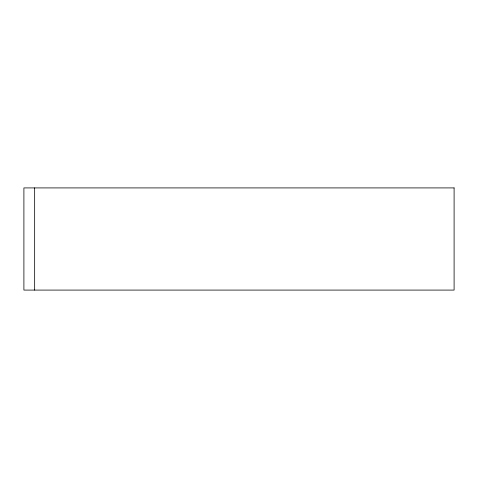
<?xml version="1.0" encoding="UTF-8"?>
<svg xmlns="http://www.w3.org/2000/svg" width="478" height="478" viewBox="0 0 478 478"><rect width="100%" height="100%" fill="white"/><g stroke="black" fill="none" stroke-linecap="round" stroke-linejoin="round"><path stroke-width="0.72" d="M34.655 187.914L34.655 290.086M454.1 187.914L23.9 187.914L23.9 290.086L454.1 290.086L454.1 187.914"/></g></svg>
